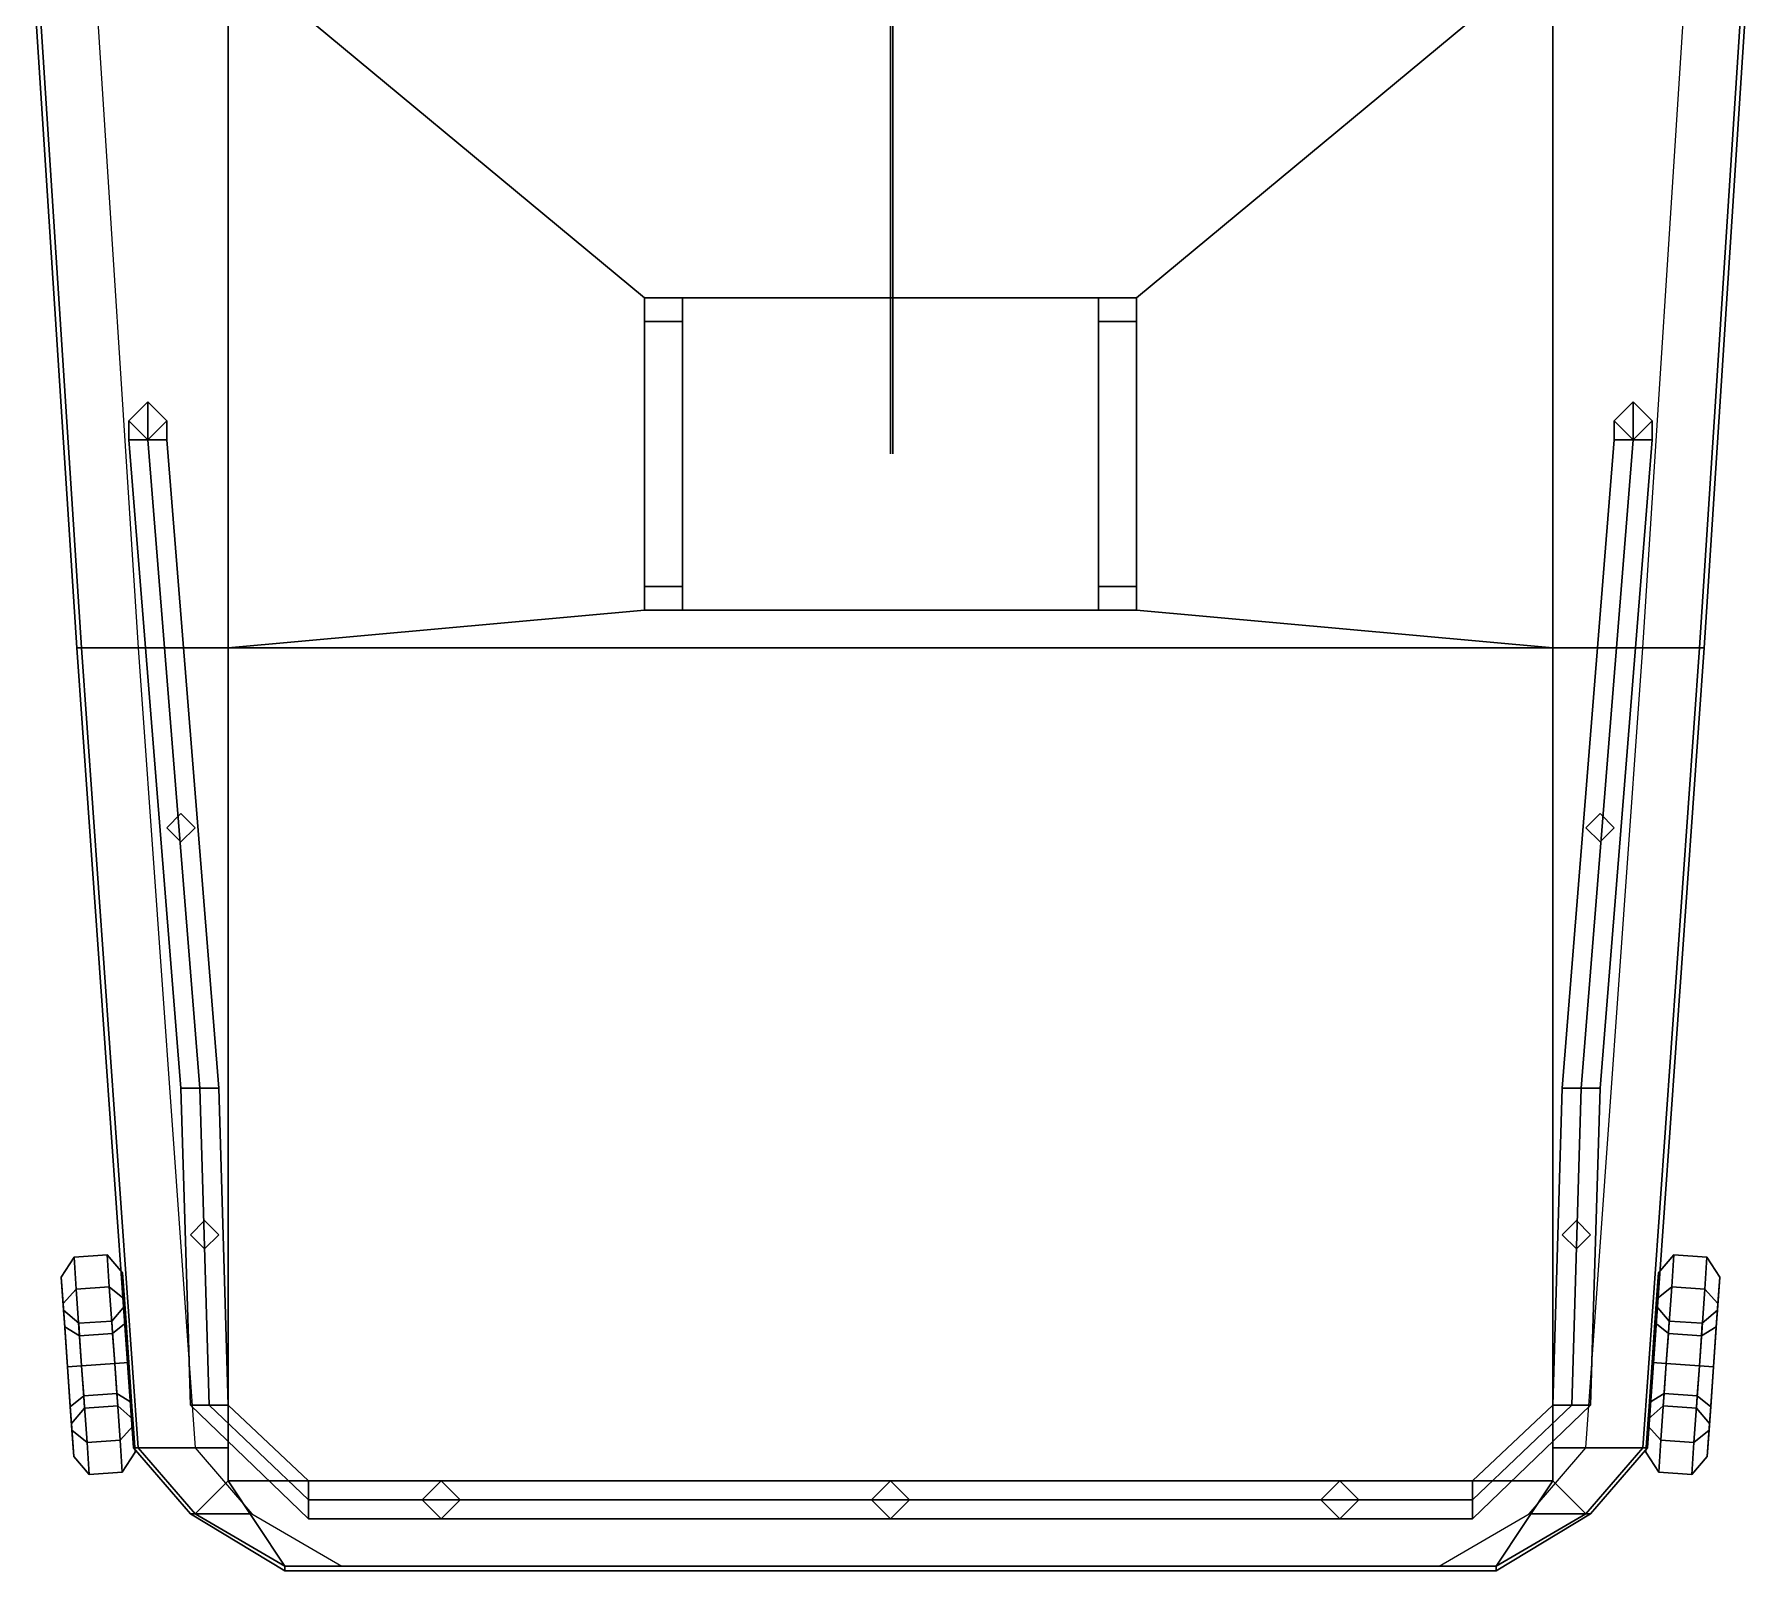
# Model space of a CAD drawing. Extents: x -1.94 to 1.94, y -4.85 to 4.88.
# Drawn here: x -1.81 to 1.81, y -4.85 to -1.603 of the extents above; entities that cross this region are included whole.
import ezdxf

# ---------------------------------------------------------------- set-up
doc = ezdxf.new("R2010")
doc.units = 0
doc.layers.get('0').update_dxf_attribs({"linetype": 'CONTINUOUS'})
for name, color, linetype in [('DECK', 3, 'CONTINUOUS'), ('FLAG', 1, 'CONTINUOUS'), ('TIRES', 2, 'CONTINUOUS')]:
    doc.layers.add(name, color=color, linetype=linetype)

msp = doc.modelspace()

# ---------------------------------------------------------------- linework, layer by layer
for points in [[(-1.68, -1.51), (-1.59, -2.9), (-1.71, -2.9, 0.71), (-1.8, -1.51, 0.74)], [(-1.71, -2.9, 0.83), (-1.8, -1.51, 0.85), (-1.8, -1.51, 0.76), (-1.71, -2.9, 0.73)], [(1.8, -1.51, 0.74), (1.71, -2.9, 0.71), (1.59, -2.9), (1.68, -1.51)], [(1.8, -1.51, 0.85), (1.71, -2.9, 0.83), (1.71, -2.9, 0.73), (1.8, -1.51, 0.76)], [(-1.57, -2.38, 0.97), (-1.61, -2.42, 0.97), (-1.61, -2.46, 1.01), (-1.57, -2.46, 1.05)], [(-1.57, -2.38, 0.83), (-1.61, -2.42, 0.83), (-1.61, -2.42, 0.97), (-1.57, -2.38, 0.97)], [(-1.53, -2.42, 0.97), (-1.57, -2.38, 0.97), (-1.57, -2.46, 1.05), (-1.53, -2.46, 1.01)], [(-1.53, -2.42, 0.83), (-1.57, -2.38, 0.83), (-1.57, -2.38, 0.97), (-1.53, -2.42, 0.97)], [(1.57, -2.38, 0.97), (1.53, -2.42, 0.97), (1.53, -2.46, 1.01), (1.57, -2.46, 1.05)], [(1.57, -2.38, 0.83), (1.53, -2.42, 0.83), (1.53, -2.42, 0.97), (1.57, -2.38, 0.97)], [(1.61, -2.42, 0.97), (1.57, -2.38, 0.97), (1.57, -2.46, 1.05), (1.61, -2.46, 1.01)], [(1.61, -2.42, 0.83), (1.57, -2.38, 0.83), (1.57, -2.38, 0.97), (1.61, -2.42, 0.97)], [(-1.61, -2.42, 0.97), (-1.57, -2.46, 0.97), (-1.57, -2.46, 0.97), (-1.61, -2.46, 1.01)], [(-1.61, -2.42, 0.83), (-1.57, -2.46, 0.83), (-1.57, -2.46, 0.97), (-1.61, -2.42, 0.97)], [(-1.57, -2.46, 0.97), (-1.53, -2.42, 0.97), (-1.53, -2.46, 1.01), (-1.57, -2.46, 0.97)], [(-1.57, -2.46, 0.83), (-1.53, -2.42, 0.83), (-1.53, -2.42, 0.97), (-1.57, -2.46, 0.97)], [(1.53, -2.42, 0.97), (1.57, -2.46, 0.97), (1.57, -2.46, 0.97), (1.53, -2.46, 1.01)], [(1.53, -2.42, 0.83), (1.57, -2.46, 0.83), (1.57, -2.46, 0.97), (1.53, -2.42, 0.97)], [(1.57, -2.46, 0.97), (1.61, -2.42, 0.97), (1.61, -2.46, 1.01), (1.57, -2.46, 0.97)], [(1.57, -2.46, 0.83), (1.61, -2.42, 0.83), (1.61, -2.42, 0.97), (1.57, -2.46, 0.97)], [(-1.5, -3.83, 1.01), (-1.46, -3.83, 1.05), (-1.57, -2.46, 1.05), (-1.61, -2.46, 1.01)], [(-1.46, -3.83, 0.97), (-1.5, -3.83, 1.01), (-1.61, -2.46, 1.01), (-1.57, -2.46, 0.97)], [(-1.46, -3.83, 1.05), (-1.42, -3.83, 1.01), (-1.53, -2.46, 1.01), (-1.57, -2.46, 1.05)], [(-1.42, -3.83, 1.01), (-1.46, -3.83, 0.97), (-1.57, -2.46, 0.97), (-1.53, -2.46, 1.01)], [(1.42, -3.83, 1.01), (1.46, -3.83, 1.05), (1.57, -2.46, 1.05), (1.53, -2.46, 1.01)], [(1.46, -3.83, 0.97), (1.42, -3.83, 1.01), (1.53, -2.46, 1.01), (1.57, -2.46, 0.97)], [(1.46, -3.83, 1.05), (1.5, -3.83, 1.01), (1.61, -2.46, 1.01), (1.57, -2.46, 1.05)], [(1.5, -3.83, 1.01), (1.46, -3.83, 0.97), (1.57, -2.46, 0.97), (1.61, -2.46, 1.01)], [(-1.59, -2.9), (-1.47, -4.59), (-1.59, -4.59, 0.7), (-1.71, -2.9, 0.71)], [(-1.59, -4.59, 0.82), (-1.71, -2.9, 0.83), (-1.71, -2.9, 0.73), (-1.59, -4.59, 0.72)], [(1.71, -2.9, 0.71), (1.59, -4.59, 0.7), (1.47, -4.59), (1.59, -2.9)], [(1.71, -2.9, 0.83), (1.59, -4.59, 0.82), (1.59, -4.59, 0.72), (1.71, -2.9, 0.73)], [(-1.5, -3.25, 0.82), (-1.53, -3.28, 0.82), (-1.53, -3.28, 1.01), (-1.5, -3.25, 0.98)], [(-1.47, -3.28, 0.82), (-1.5, -3.25, 0.82), (-1.5, -3.25, 0.98), (-1.47, -3.28, 1.01)], [(1.5, -3.25, 0.82), (1.47, -3.28, 0.82), (1.47, -3.28, 1.01), (1.5, -3.25, 0.98)], [(1.53, -3.28, 0.82), (1.5, -3.25, 0.82), (1.5, -3.25, 0.98), (1.53, -3.28, 1.01)], [(-1.53, -3.28, 0.82), (-1.5, -3.31, 0.82), (-1.5, -3.31, 0.98), (-1.53, -3.28, 1.01)], [(-1.5, -3.31, 0.82), (-1.47, -3.28, 0.82), (-1.47, -3.28, 1.01), (-1.5, -3.31, 0.98)], [(1.47, -3.28, 0.82), (1.5, -3.31, 0.82), (1.5, -3.31, 0.98), (1.47, -3.28, 1.01)], [(1.5, -3.31, 0.82), (1.53, -3.28, 0.82), (1.53, -3.28, 1.01), (1.5, -3.31, 0.98)], [(-1.46, -3.83, 1.05), (-1.5, -3.83, 1.01), (-1.48, -4.5, 1), (-1.44, -4.5, 1.04)], [(-1.5, -3.83, 1.01), (-1.46, -3.83, 0.97), (-1.44, -4.5, 0.96), (-1.48, -4.5, 1)], [(-1.42, -3.83, 1.01), (-1.46, -3.83, 1.05), (-1.44, -4.5, 1.04), (-1.4, -4.5, 1)], [(-1.46, -3.83, 0.97), (-1.42, -3.83, 1.01), (-1.4, -4.5, 1), (-1.44, -4.5, 0.96)], [(1.46, -3.83, 1.05), (1.42, -3.83, 1.01), (1.4, -4.5, 1), (1.44, -4.5, 1.04)], [(1.42, -3.83, 1.01), (1.46, -3.83, 0.97), (1.44, -4.5, 0.96), (1.4, -4.5, 1)], [(1.5, -3.83, 1.01), (1.46, -3.83, 1.05), (1.44, -4.5, 1.04), (1.48, -4.5, 1)], [(1.46, -3.83, 0.97), (1.5, -3.83, 1.01), (1.48, -4.5, 1), (1.44, -4.5, 0.96)], [(-1.45, -4.11, 0.82), (-1.48, -4.14, 0.82), (-1.48, -4.14, 1), (-1.45, -4.11, 0.97)], [(-1.42, -4.14, 0.82), (-1.45, -4.11, 0.82), (-1.45, -4.11, 0.97), (-1.42, -4.14, 1)], [(1.45, -4.11, 0.82), (1.42, -4.14, 0.82), (1.42, -4.14, 1), (1.45, -4.11, 0.97)], [(1.48, -4.14, 0.82), (1.45, -4.11, 0.82), (1.45, -4.11, 0.97), (1.48, -4.14, 1)], [(-1.48, -4.14, 0.82), (-1.45, -4.17, 0.82), (-1.45, -4.17, 0.97), (-1.48, -4.14, 1)], [(-1.45, -4.17, 0.82), (-1.42, -4.14, 0.82), (-1.42, -4.14, 1), (-1.45, -4.17, 0.97)], [(1.42, -4.14, 0.82), (1.45, -4.17, 0.82), (1.45, -4.17, 0.97), (1.42, -4.14, 1)], [(1.45, -4.17, 0.82), (1.48, -4.14, 0.82), (1.48, -4.14, 1), (1.45, -4.17, 0.97)], [(-1.23, -4.74, 0.99), (-1.23, -4.7, 1.03), (-1.44, -4.5, 1.04), (-1.48, -4.5, 1)], [(-1.23, -4.7, 0.95), (-1.23, -4.74, 0.99), (-1.48, -4.5, 1), (-1.44, -4.5, 0.96)], [(-1.23, -4.7, 1.03), (-1.23, -4.66, 0.99), (-1.4, -4.5, 1), (-1.44, -4.5, 1.04)], [(-1.23, -4.66, 0.99), (-1.23, -4.7, 0.95), (-1.44, -4.5, 0.96), (-1.4, -4.5, 1)], [(1.23, -4.66, 0.99), (1.23, -4.7, 1.03), (1.44, -4.5, 1.04), (1.4, -4.5, 1)], [(1.23, -4.7, 1.03), (1.23, -4.74, 0.99), (1.48, -4.5, 1), (1.44, -4.5, 1.04)], [(1.23, -4.74, 0.99), (1.23, -4.7, 0.95), (1.44, -4.5, 0.96), (1.48, -4.5, 1)], [(1.23, -4.7, 0.95), (1.23, -4.66, 0.99), (1.4, -4.5, 1), (1.44, -4.5, 0.96)], [(-1.47, -4.59), (-1.35, -4.73), (-1.47, -4.73, 0.7), (-1.59, -4.59, 0.7)], [(-1.47, -4.73, 0.82), (-1.59, -4.59, 0.82), (-1.59, -4.59, 0.72), (-1.47, -4.73, 0.72)], [(1.59, -4.59, 0.7), (1.47, -4.73, 0.7), (1.35, -4.73), (1.47, -4.59)], [(1.59, -4.59, 0.82), (1.47, -4.73, 0.82), (1.47, -4.73, 0.72), (1.59, -4.59, 0.72)], [(1.23, -4.7, 1.03), (1.23, -4.66, 0.99), (-1.23, -4.66, 0.99), (-1.23, -4.7, 1.03)], [(1.23, -4.66, 0.99), (1.23, -4.7, 0.95), (-1.23, -4.7, 0.95), (-1.23, -4.66, 0.99)], [(-0.95, -4.66, 0.82), (-0.99, -4.7, 0.82), (-0.99, -4.7, 0.95), (-0.95, -4.66, 0.99)], [(-0.91, -4.7, 0.82), (-0.95, -4.66, 0.82), (-0.95, -4.66, 0.99), (-0.91, -4.7, 0.95)], [(0, -4.66, 0.82), (-0.04, -4.7, 0.82), (-0.04, -4.7, 0.95), (0, -4.66, 0.99)], [(0.04, -4.7, 0.82), (0, -4.66, 0.82), (0, -4.66, 0.99), (0.04, -4.7, 0.95)], [(0.95, -4.66, 0.82), (0.91, -4.7, 0.82), (0.91, -4.7, 0.95), (0.95, -4.66, 0.99)], [(0.99, -4.7, 0.82), (0.95, -4.66, 0.82), (0.95, -4.66, 0.99), (0.99, -4.7, 0.95)], [(1.23, -4.74, 0.99), (1.23, -4.7, 1.03), (-1.23, -4.7, 1.03), (-1.23, -4.74, 0.99)], [(1.23, -4.7, 0.95), (1.23, -4.74, 0.99), (-1.23, -4.74, 0.99), (-1.23, -4.7, 0.95)], [(-0.99, -4.7, 0.82), (-0.95, -4.74, 0.82), (-0.95, -4.74, 0.99), (-0.99, -4.7, 0.95)], [(-0.95, -4.74, 0.82), (-0.91, -4.7, 0.82), (-0.91, -4.7, 0.95), (-0.95, -4.74, 0.99)], [(-0.04, -4.7, 0.82), (0, -4.74, 0.82), (0, -4.74, 0.99), (-0.04, -4.7, 0.95)], [(0, -4.74, 0.82), (0.04, -4.7, 0.82), (0.04, -4.7, 0.95), (0, -4.74, 0.99)], [(0.91, -4.7, 0.82), (0.95, -4.74, 0.82), (0.95, -4.74, 0.99), (0.91, -4.7, 0.95)], [(0.95, -4.74, 0.82), (0.99, -4.7, 0.82), (0.99, -4.7, 0.95), (0.95, -4.74, 0.99)], [(-1.35, -4.73), (-1.16, -4.84), (-1.28, -4.84, 0.7), (-1.47, -4.73, 0.7)], [(-1.28, -4.84, 0.82), (-1.47, -4.73, 0.82), (-1.47, -4.73, 0.72), (-1.28, -4.84, 0.72)], [(1.47, -4.73, 0.7), (1.28, -4.84, 0.7), (1.16, -4.84), (1.35, -4.73)], [(1.47, -4.73, 0.82), (1.28, -4.84, 0.82), (1.28, -4.84, 0.72), (1.47, -4.73, 0.72)], [(1.28, -4.84, 0.7), (-1.28, -4.84, 0.7), (-1.16, -4.84), (1.16, -4.84)], [(1.28, -4.84, 0.82), (-1.28, -4.84, 0.82), (-1.28, -4.84, 0.72), (1.28, -4.84, 0.72)]]:
    msp.add_3dface(points)
at = {"layer": 'DECK'}
for points in [[(-1.8, -1.51, 0.85), (-1.71, -2.9, 0.83), (-1.4, -2.9, 0.83), (-1.4, -1.43, 0.8516)], [(-1.4, -1.43, 0.8516), (-1.4, -2.9, 0.83), (-0.52, -2.82, 0.8312), (-0.52, -2.16, 0.8406)], [(-1.4, -1.43, 0.8516), (-0.52, -2.16, 0.8406), (0.52, -2.16, 0.8406), (1.4, -1.43, 0.8516)], [(0.52, -2.16, 0.8406), (0.52, -2.82, 0.8312), (1.4, -2.9, 0.83), (1.4, -1.43, 0.8516)], [(1.4, -1.43, 0.8516), (1.4, -2.9, 0.83), (1.71, -2.9, 0.83), (1.8, -1.51, 0.85)], [(-1.8, -1.51, 0.76), (-1.81, -1.51, 0.75), (-1.72, -2.9, 0.72), (-1.71, -2.9, 0.73)], [(-1.81, -1.51, 0.75), (-1.8, -1.51, 0.74), (-1.71, -2.9, 0.71), (-1.72, -2.9, 0.72)], [(1.81, -1.51, 0.75), (1.8, -1.51, 0.76), (1.71, -2.9, 0.73), (1.72, -2.9, 0.72)], [(1.8, -1.51, 0.74), (1.81, -1.51, 0.75), (1.72, -2.9, 0.72), (1.71, -2.9, 0.71)], [(-0.52, -2.16, 0.8406), (-0.52, -2.82, 0.8312), (-0.52, -2.82, 1.55), (-0.52, -2.16, 1.55)], [(-0.44, -2.16, 1.55), (-0.44, -2.16, 0.8406), (-0.52, -2.16, 0.8406), (-0.52, -2.16, 1.55)], [(-0.52, -2.16, 1.55), (-0.52, -2.82, 1.55), (-0.52, -2.77, 1.69), (-0.52, -2.21, 1.69)], [(-0.44, -2.21, 1.69), (-0.44, -2.16, 1.55), (-0.52, -2.16, 1.55), (-0.52, -2.21, 1.69)], [(-0.44, -2.82, 1.55), (-0.44, -2.82, 0.8312), (-0.44, -2.16, 0.8406), (-0.44, -2.16, 1.55)], [(-0.44, -2.77, 1.69), (-0.44, -2.82, 1.55), (-0.44, -2.16, 1.55), (-0.44, -2.21, 1.69)], [(-0.44, -2.16, 0.8406), (-0.44, -2.82, 0.8312), (0.44, -2.82, 0.8312), (0.44, -2.16, 0.8406)], [(0.44, -2.16, 0.8406), (0.44, -2.82, 0.8312), (0.44, -2.82, 1.55), (0.44, -2.16, 1.55)], [(0.52, -2.16, 1.55), (0.52, -2.16, 0.8406), (0.44, -2.16, 0.8406), (0.44, -2.16, 1.55)], [(0.44, -2.16, 1.55), (0.44, -2.82, 1.55), (0.44, -2.77, 1.69), (0.44, -2.21, 1.69)], [(0.52, -2.21, 1.69), (0.52, -2.16, 1.55), (0.44, -2.16, 1.55), (0.44, -2.21, 1.69)], [(0.52, -2.82, 1.55), (0.52, -2.82, 0.8312), (0.52, -2.16, 0.8406), (0.52, -2.16, 1.55)], [(0.52, -2.77, 1.69), (0.52, -2.82, 1.55), (0.52, -2.16, 1.55), (0.52, -2.21, 1.69)], [(-0.52, -2.21, 1.69), (-0.52, -2.77, 1.69), (-0.44, -2.77, 1.69), (-0.44, -2.21, 1.69)], [(0.44, -2.21, 1.69), (0.44, -2.77, 1.69), (0.52, -2.77, 1.69), (0.52, -2.21, 1.69)], [(-0.52, -2.77, 1.69), (-0.52, -2.82, 1.55), (-0.44, -2.82, 1.55), (-0.44, -2.77, 1.69)], [(0.44, -2.77, 1.69), (0.44, -2.82, 1.55), (0.52, -2.82, 1.55), (0.52, -2.77, 1.69)], [(-0.52, -2.82, 0.8312), (-1.4, -2.9, 0.83), (1.4, -2.9, 0.83), (0.52, -2.82, 0.8312)], [(-0.52, -2.82, 1.55), (-0.52, -2.82, 0.8312), (-0.44, -2.82, 0.8312), (-0.44, -2.82, 1.55)], [(0.44, -2.82, 1.55), (0.44, -2.82, 0.8312), (0.52, -2.82, 0.8312), (0.52, -2.82, 1.55)], [(-1.71, -2.9, 0.73), (-1.72, -2.9, 0.72), (-1.6, -4.59, 0.71), (-1.59, -4.59, 0.72)], [(-1.72, -2.9, 0.72), (-1.71, -2.9, 0.71), (-1.59, -4.59, 0.7), (-1.6, -4.59, 0.71)], [(-1.71, -2.9, 0.83), (-1.59, -4.59, 0.82), (-1.4, -4.59, 0.82), (-1.4, -2.9, 0.83)], [(-1.4, -2.9, 0.46), (-1.4, -4.66, 0.46), (1.4, -4.66, 0.46), (1.4, -2.9, 0.46)], [(-1.4, -2.9, 0.83), (-1.4, -2.9, 0.46), (1.4, -2.9, 0.46), (1.4, -2.9, 0.83)], [(-1.4, -4.59, 0.82), (-1.4, -4.66, 0.46), (-1.4, -2.9, 0.46), (-1.4, -2.9, 0.83)], [(1.4, -2.9, 0.83), (1.4, -2.9, 0.46), (1.4, -4.66, 0.46), (1.4, -4.59, 0.82)], [(1.71, -2.9, 0.83), (1.4, -2.9, 0.83), (1.4, -4.59, 0.82), (1.59, -4.59, 0.82)], [(1.72, -2.9, 0.72), (1.71, -2.9, 0.73), (1.59, -4.59, 0.72), (1.6, -4.59, 0.71)], [(1.71, -2.9, 0.71), (1.72, -2.9, 0.72), (1.6, -4.59, 0.71), (1.59, -4.59, 0.7)], [(-1.59, -4.59, 0.72), (-1.6, -4.59, 0.71), (-1.48, -4.73, 0.71), (-1.47, -4.73, 0.72)], [(-1.6, -4.59, 0.71), (-1.59, -4.59, 0.7), (-1.47, -4.73, 0.7), (-1.48, -4.73, 0.71)], [(-1.59, -4.59, 0.82), (-1.47, -4.73, 0.82), (-1.4, -4.66, 0.82), (-1.4, -4.59, 0.82)], [(-1.4, -4.66, 0.82), (-1.4, -4.66, 0.46), (-1.4, -4.66, 0.46), (-1.4, -4.59, 0.82)], [(1.4, -4.59, 0.82), (1.4, -4.66, 0.46), (1.4, -4.66, 0.46), (1.4, -4.66, 0.82)], [(1.59, -4.59, 0.82), (1.4, -4.59, 0.82), (1.4, -4.66, 0.82), (1.47, -4.73, 0.82)], [(1.6, -4.59, 0.71), (1.59, -4.59, 0.72), (1.47, -4.73, 0.72), (1.48, -4.73, 0.71)], [(1.59, -4.59, 0.7), (1.6, -4.59, 0.71), (1.48, -4.73, 0.71), (1.47, -4.73, 0.7)], [(-1.47, -4.73, 0.82), (-1.28, -4.84, 0.82), (-1.28, -4.84, 0.82), (-1.4, -4.66, 0.82)], [(-1.4, -4.66, 0.46), (-1.4, -4.66, 0.82), (1.4, -4.66, 0.82), (1.4, -4.66, 0.46)], [(-1.4, -4.66, 0.82), (-1.28, -4.84, 0.82), (1.28, -4.84, 0.82), (1.4, -4.66, 0.82)], [(1.47, -4.73, 0.82), (1.4, -4.66, 0.82), (1.28, -4.84, 0.82), (1.47, -4.73, 0.82)], [(-1.47, -4.73, 0.72), (-1.48, -4.73, 0.71), (-1.28, -4.85, 0.71), (-1.28, -4.84, 0.72)], [(-1.48, -4.73, 0.71), (-1.47, -4.73, 0.7), (-1.28, -4.84, 0.7), (-1.28, -4.85, 0.71)], [(1.48, -4.73, 0.71), (1.47, -4.73, 0.72), (1.28, -4.84, 0.72), (1.28, -4.85, 0.71)], [(1.47, -4.73, 0.7), (1.48, -4.73, 0.71), (1.28, -4.85, 0.71), (1.28, -4.84, 0.7)], [(-1.28, -4.84, 0.72), (-1.28, -4.85, 0.71), (1.28, -4.85, 0.71), (1.28, -4.84, 0.72)], [(-1.28, -4.85, 0.71), (-1.28, -4.84, 0.7), (1.28, -4.84, 0.7), (1.28, -4.85, 0.71)]]:
    msp.add_3dface(points, dxfattribs=at)
at = {"layer": 'FLAG'}
for points in [[(0, -1.73, 3.28), (0, -1.96, 3.25), (0, -1.72, 2.72), (0, -1.39, 2.72)], [(0, -1.57, 3.28), (0, -1.73, 3.28), (0, -1.39, 2.72)], [(0.005, -1.73, 3.28), (0.005, -1.96, 3.25), (0.005, -1.72, 2.72), (0.005, -1.39, 2.72)], [(0.005, -1.57, 3.28), (0.005, -1.73, 3.28), (0.005, -1.39, 2.72)], [(0, -1.96, 3.25), (0, -2.25, 3.16), (0, -2.1, 2.58), (0, -1.72, 2.72)], [(0.005, -1.96, 3.25), (0.005, -2.25, 3.16), (0.005, -2.1, 2.58), (0.005, -1.72, 2.72)], [(0, -2.25, 3.16), (0, -2.49, 3.18), (0, -2.32, 2.58), (0, -2.1, 2.58)], [(0.005, -2.25, 3.16), (0.005, -2.49, 3.18), (0.005, -2.32, 2.58), (0.005, -2.1, 2.58)]]:
    msp.add_3dface(points, dxfattribs=at)
at = {"layer": 'TIRES'}
for points in [[(-1.7211, -4.2547, 0.8426), (-1.7258, -4.1875, 0.68), (-1.7529, -4.2295, 0.68), (-1.7491, -4.285, 0.8144)], [(-1.7258, -4.1875, 0.68), (-1.7211, -4.2547, 0.5174), (-1.7491, -4.285, 0.5456), (-1.7529, -4.2295, 0.68)], [(-1.6513, -4.2499, 0.8426), (-1.656, -4.1827, 0.68), (-1.7258, -4.1875, 0.68), (-1.7211, -4.2547, 0.8426)], [(-1.656, -4.1827, 0.68), (-1.6513, -4.2499, 0.5174), (-1.7211, -4.2547, 0.5174), (-1.7258, -4.1875, 0.68)], [(-1.656, -4.1827, 0.68), (-1.6513, -4.2499, 0.8426), (-1.6194, -4.276, 0.8144), (-1.6233, -4.2205, 0.68)], [(-1.6513, -4.2499, 0.5174), (-1.656, -4.1827, 0.68), (-1.6233, -4.2205, 0.68), (-1.6194, -4.276, 0.5456)], [(1.656, -4.1827, 0.68), (1.6513, -4.2499, 0.5174), (1.6194, -4.276, 0.5456), (1.6233, -4.2205, 0.68)], [(1.6513, -4.2499, 0.8426), (1.656, -4.1827, 0.68), (1.6233, -4.2205, 0.68), (1.6194, -4.276, 0.8144)], [(1.6513, -4.2499, 0.5174), (1.656, -4.1827, 0.68), (1.7258, -4.1875, 0.68), (1.7211, -4.2547, 0.5174)], [(1.656, -4.1827, 0.68), (1.6513, -4.2499, 0.8426), (1.7211, -4.2547, 0.8426), (1.7258, -4.1875, 0.68)], [(1.7211, -4.2547, 0.5174), (1.7258, -4.1875, 0.68), (1.7529, -4.2295, 0.68), (1.7491, -4.285, 0.5456)], [(1.7258, -4.1875, 0.68), (1.7211, -4.2547, 0.8426), (1.7491, -4.285, 0.8144), (1.7529, -4.2295, 0.68)], [(-1.7491, -4.285, 0.8144), (-1.7529, -4.2295, 0.68), (-1.7481, -4.2994, 0.68), (-1.7456, -4.3344, 0.7649)], [(-1.7529, -4.2295, 0.68), (-1.7491, -4.285, 0.5456), (-1.7456, -4.3344, 0.5951), (-1.7481, -4.2994, 0.68)], [(-1.6233, -4.2205, 0.68), (-1.6194, -4.276, 0.8144), (-1.6159, -4.3254, 0.7649), (-1.6184, -4.2903, 0.68)], [(-1.6194, -4.276, 0.5456), (-1.6233, -4.2205, 0.68), (-1.6184, -4.2903, 0.68), (-1.6159, -4.3254, 0.5951)], [(1.6233, -4.2205, 0.68), (1.6194, -4.276, 0.5456), (1.6159, -4.3254, 0.5951), (1.6184, -4.2903, 0.68)], [(1.6194, -4.276, 0.8144), (1.6233, -4.2205, 0.68), (1.6184, -4.2903, 0.68), (1.6159, -4.3254, 0.7649)], [(1.7491, -4.285, 0.5456), (1.7529, -4.2295, 0.68), (1.7481, -4.2994, 0.68), (1.7456, -4.3344, 0.5951)], [(1.7529, -4.2295, 0.68), (1.7491, -4.285, 0.8144), (1.7456, -4.3344, 0.7649), (1.7481, -4.2994, 0.68)], [(-1.7211, -4.2547, 0.5174), (-1.7098, -4.417, 0.45), (-1.7397, -4.4191, 0.49), (-1.7491, -4.285, 0.5456)], [(-1.7098, -4.417, 0.91), (-1.7211, -4.2547, 0.8426), (-1.7491, -4.285, 0.8144), (-1.7397, -4.4191, 0.87)], [(-1.6513, -4.2499, 0.5174), (-1.6399, -4.4121, 0.45), (-1.7098, -4.417, 0.45), (-1.7211, -4.2547, 0.5174)], [(-1.6399, -4.4121, 0.91), (-1.6513, -4.2499, 0.8426), (-1.7211, -4.2547, 0.8426), (-1.7098, -4.417, 0.91)], [(-1.6399, -4.4121, 0.45), (-1.6513, -4.2499, 0.5174), (-1.6194, -4.276, 0.5456), (-1.61, -4.41, 0.49)], [(-1.6513, -4.2499, 0.8426), (-1.6399, -4.4121, 0.91), (-1.61, -4.41, 0.87), (-1.6194, -4.276, 0.8144)], [(1.6399, -4.4121, 0.91), (1.6513, -4.2499, 0.8426), (1.6194, -4.276, 0.8144), (1.61, -4.41, 0.87)], [(1.6513, -4.2499, 0.5174), (1.6399, -4.4121, 0.45), (1.61, -4.41, 0.49), (1.6194, -4.276, 0.5456)], [(1.6513, -4.2499, 0.8426), (1.6399, -4.4121, 0.91), (1.7098, -4.417, 0.91), (1.7211, -4.2547, 0.8426)], [(1.6399, -4.4121, 0.45), (1.6513, -4.2499, 0.5174), (1.7211, -4.2547, 0.5174), (1.7098, -4.417, 0.45)], [(1.7211, -4.2547, 0.8426), (1.7098, -4.417, 0.91), (1.7397, -4.4191, 0.87), (1.7491, -4.285, 0.8144)], [(1.7098, -4.417, 0.45), (1.7211, -4.2547, 0.5174), (1.7491, -4.285, 0.5456), (1.7397, -4.4191, 0.49)], [(-1.7491, -4.285, 0.5456), (-1.7397, -4.4191, 0.49), (-1.7397, -4.4191, 0.56), (-1.7456, -4.3344, 0.5951)], [(-1.7397, -4.4191, 0.87), (-1.7491, -4.285, 0.8144), (-1.7456, -4.3344, 0.7649), (-1.7397, -4.4191, 0.8)], [(-1.716, -4.3272, 0.68), (-1.7142, -4.3535, 0.7436), (-1.7456, -4.3344, 0.7649), (-1.7481, -4.2994, 0.68)], [(-1.7142, -4.3535, 0.6164), (-1.716, -4.3272, 0.68), (-1.7481, -4.2994, 0.68), (-1.7456, -4.3344, 0.5951)], [(-1.6444, -4.3486, 0.7436), (-1.6462, -4.3223, 0.68), (-1.6184, -4.2903, 0.68), (-1.6159, -4.3254, 0.7649)], [(-1.6462, -4.3223, 0.68), (-1.6444, -4.3486, 0.6164), (-1.6159, -4.3254, 0.5951), (-1.6184, -4.2903, 0.68)], [(-1.61, -4.41, 0.49), (-1.6194, -4.276, 0.5456), (-1.6159, -4.3254, 0.5951), (-1.61, -4.41, 0.56)], [(-1.6194, -4.276, 0.8144), (-1.61, -4.41, 0.87), (-1.61, -4.41, 0.8), (-1.6159, -4.3254, 0.7649)], [(1.61, -4.41, 0.87), (1.6194, -4.276, 0.8144), (1.6159, -4.3254, 0.7649), (1.61, -4.41, 0.8)], [(1.6194, -4.276, 0.5456), (1.61, -4.41, 0.49), (1.61, -4.41, 0.56), (1.6159, -4.3254, 0.5951)], [(1.6444, -4.3486, 0.6164), (1.6462, -4.3223, 0.68), (1.6184, -4.2903, 0.68), (1.6159, -4.3254, 0.5951)], [(1.6462, -4.3223, 0.68), (1.6444, -4.3486, 0.7436), (1.6159, -4.3254, 0.7649), (1.6184, -4.2903, 0.68)], [(1.716, -4.3272, 0.68), (1.7142, -4.3535, 0.6164), (1.7456, -4.3344, 0.5951), (1.7481, -4.2994, 0.68)], [(1.7142, -4.3535, 0.7436), (1.716, -4.3272, 0.68), (1.7481, -4.2994, 0.68), (1.7456, -4.3344, 0.7649)], [(1.7491, -4.285, 0.8144), (1.7397, -4.4191, 0.87), (1.7397, -4.4191, 0.8), (1.7456, -4.3344, 0.7649)], [(1.7397, -4.4191, 0.49), (1.7491, -4.285, 0.5456), (1.7456, -4.3344, 0.5951), (1.7397, -4.4191, 0.56)], [(-1.7098, -4.417, 0.59), (-1.7142, -4.3535, 0.6164), (-1.7456, -4.3344, 0.5951), (-1.7397, -4.4191, 0.56)], [(-1.7142, -4.3535, 0.7436), (-1.7098, -4.417, 0.77), (-1.7397, -4.4191, 0.8), (-1.7456, -4.3344, 0.7649)], [(-1.6462, -4.3223, 0.68), (-1.6444, -4.3486, 0.7436), (-1.7142, -4.3535, 0.7436), (-1.716, -4.3272, 0.68)], [(-1.6444, -4.3486, 0.6164), (-1.6462, -4.3223, 0.68), (-1.716, -4.3272, 0.68), (-1.7142, -4.3535, 0.6164)], [(-1.6444, -4.3486, 0.6164), (-1.6399, -4.4121, 0.59), (-1.61, -4.41, 0.56), (-1.6159, -4.3254, 0.5951)], [(-1.6399, -4.4121, 0.77), (-1.6444, -4.3486, 0.7436), (-1.6159, -4.3254, 0.7649), (-1.61, -4.41, 0.8)], [(1.6399, -4.4121, 0.59), (1.6444, -4.3486, 0.6164), (1.6159, -4.3254, 0.5951), (1.61, -4.41, 0.56)], [(1.6444, -4.3486, 0.7436), (1.6399, -4.4121, 0.77), (1.61, -4.41, 0.8), (1.6159, -4.3254, 0.7649)], [(1.6444, -4.3486, 0.7436), (1.6462, -4.3223, 0.68), (1.716, -4.3272, 0.68), (1.7142, -4.3535, 0.7436)], [(1.6462, -4.3223, 0.68), (1.6444, -4.3486, 0.6164), (1.7142, -4.3535, 0.6164), (1.716, -4.3272, 0.68)], [(1.7142, -4.3535, 0.6164), (1.7098, -4.417, 0.59), (1.7397, -4.4191, 0.56), (1.7456, -4.3344, 0.5951)], [(1.7098, -4.417, 0.77), (1.7142, -4.3535, 0.7436), (1.7456, -4.3344, 0.7649), (1.7397, -4.4191, 0.8)], [(-1.6399, -4.4121, 0.59), (-1.6444, -4.3486, 0.6164), (-1.7142, -4.3535, 0.6164), (-1.7098, -4.417, 0.59)], [(-1.6444, -4.3486, 0.7436), (-1.6399, -4.4121, 0.77), (-1.7098, -4.417, 0.77), (-1.7142, -4.3535, 0.7436)], [(1.6444, -4.3486, 0.6164), (1.6399, -4.4121, 0.59), (1.7098, -4.417, 0.59), (1.7142, -4.3535, 0.6164)], [(1.6399, -4.4121, 0.77), (1.6444, -4.3486, 0.7436), (1.7142, -4.3535, 0.7436), (1.7098, -4.417, 0.77)], [(-1.6399, -4.4121, 0.45), (-1.6286, -4.5743, 0.5174), (-1.6984, -4.5792, 0.5174), (-1.7098, -4.417, 0.45)], [(-1.6355, -4.4756, 0.6164), (-1.6399, -4.4121, 0.59), (-1.7098, -4.417, 0.59), (-1.7053, -4.4805, 0.6164)], [(-1.6286, -4.5743, 0.8426), (-1.6399, -4.4121, 0.91), (-1.7098, -4.417, 0.91), (-1.6984, -4.5792, 0.8426)], [(-1.6399, -4.4121, 0.77), (-1.6355, -4.4756, 0.7436), (-1.7053, -4.4805, 0.7436), (-1.7098, -4.417, 0.77)], [(-1.6286, -4.5743, 0.5174), (-1.6399, -4.4121, 0.45), (-1.61, -4.41, 0.49), (-1.6006, -4.544, 0.5456)], [(-1.6399, -4.4121, 0.59), (-1.6355, -4.4756, 0.6164), (-1.6041, -4.4946, 0.5951), (-1.61, -4.41, 0.56)], [(-1.6399, -4.4121, 0.91), (-1.6286, -4.5743, 0.8426), (-1.6006, -4.544, 0.8144), (-1.61, -4.41, 0.87)], [(-1.6355, -4.4756, 0.7436), (-1.6399, -4.4121, 0.77), (-1.61, -4.41, 0.8), (-1.6041, -4.4946, 0.7649)], [(-1.6006, -4.544, 0.5456), (-1.61, -4.41, 0.49), (-1.61, -4.41, 0.56), (-1.6041, -4.4946, 0.5951)], [(-1.61, -4.41, 0.87), (-1.6006, -4.544, 0.8144), (-1.6041, -4.4946, 0.7649), (-1.61, -4.41, 0.8)], [(1.6286, -4.5743, 0.8426), (1.6399, -4.4121, 0.91), (1.61, -4.41, 0.87), (1.6006, -4.544, 0.8144)], [(1.6006, -4.544, 0.8144), (1.61, -4.41, 0.87), (1.61, -4.41, 0.8), (1.6041, -4.4946, 0.7649)], [(1.61, -4.41, 0.49), (1.6006, -4.544, 0.5456), (1.6041, -4.4946, 0.5951), (1.61, -4.41, 0.56)], [(1.6399, -4.4121, 0.45), (1.6286, -4.5743, 0.5174), (1.6006, -4.544, 0.5456), (1.61, -4.41, 0.49)], [(1.6355, -4.4756, 0.6164), (1.6399, -4.4121, 0.59), (1.61, -4.41, 0.56), (1.6041, -4.4946, 0.5951)], [(1.6399, -4.4121, 0.77), (1.6355, -4.4756, 0.7436), (1.6041, -4.4946, 0.7649), (1.61, -4.41, 0.8)], [(1.6399, -4.4121, 0.91), (1.6286, -4.5743, 0.8426), (1.6984, -4.5792, 0.8426), (1.7098, -4.417, 0.91)], [(1.6286, -4.5743, 0.5174), (1.6399, -4.4121, 0.45), (1.7098, -4.417, 0.45), (1.6984, -4.5792, 0.5174)], [(1.6399, -4.4121, 0.59), (1.6355, -4.4756, 0.6164), (1.7053, -4.4805, 0.6164), (1.7098, -4.417, 0.59)], [(1.6355, -4.4756, 0.7436), (1.6399, -4.4121, 0.77), (1.7098, -4.417, 0.77), (1.7053, -4.4805, 0.7436)], [(-1.7098, -4.417, 0.45), (-1.6984, -4.5792, 0.5174), (-1.7303, -4.5531, 0.5456), (-1.7397, -4.4191, 0.49)], [(-1.7053, -4.4805, 0.6164), (-1.7098, -4.417, 0.59), (-1.7397, -4.4191, 0.56), (-1.7338, -4.5037, 0.5951)], [(-1.6984, -4.5792, 0.8426), (-1.7098, -4.417, 0.91), (-1.7397, -4.4191, 0.87), (-1.7303, -4.5531, 0.8144)], [(-1.7098, -4.417, 0.77), (-1.7053, -4.4805, 0.7436), (-1.7338, -4.5037, 0.7649), (-1.7397, -4.4191, 0.8)], [(-1.7397, -4.4191, 0.49), (-1.7303, -4.5531, 0.5456), (-1.7338, -4.5037, 0.5951), (-1.7397, -4.4191, 0.56)], [(-1.7303, -4.5531, 0.8144), (-1.7397, -4.4191, 0.87), (-1.7397, -4.4191, 0.8), (-1.7338, -4.5037, 0.7649)], [(1.7098, -4.417, 0.91), (1.6984, -4.5792, 0.8426), (1.7303, -4.5531, 0.8144), (1.7397, -4.4191, 0.87)], [(1.6984, -4.5792, 0.5174), (1.7098, -4.417, 0.45), (1.7397, -4.4191, 0.49), (1.7303, -4.5531, 0.5456)], [(1.7098, -4.417, 0.59), (1.7053, -4.4805, 0.6164), (1.7338, -4.5037, 0.5951), (1.7397, -4.4191, 0.56)], [(1.7053, -4.4805, 0.7436), (1.7098, -4.417, 0.77), (1.7397, -4.4191, 0.8), (1.7338, -4.5037, 0.7649)], [(1.7397, -4.4191, 0.87), (1.7303, -4.5531, 0.8144), (1.7338, -4.5037, 0.7649), (1.7397, -4.4191, 0.8)], [(1.7303, -4.5531, 0.5456), (1.7397, -4.4191, 0.49), (1.7397, -4.4191, 0.56), (1.7338, -4.5037, 0.5951)], [(-1.7053, -4.4805, 0.7436), (-1.7035, -4.5068, 0.68), (-1.7313, -4.5388, 0.68), (-1.7338, -4.5037, 0.7649)], [(-1.7035, -4.5068, 0.68), (-1.7053, -4.4805, 0.6164), (-1.7338, -4.5037, 0.5951), (-1.7313, -4.5388, 0.68)], [(-1.6355, -4.4756, 0.7436), (-1.6336, -4.5019, 0.68), (-1.7035, -4.5068, 0.68), (-1.7053, -4.4805, 0.7436)], [(-1.6336, -4.5019, 0.68), (-1.6355, -4.4756, 0.6164), (-1.7053, -4.4805, 0.6164), (-1.7035, -4.5068, 0.68)], [(-1.6336, -4.5019, 0.68), (-1.6355, -4.4756, 0.7436), (-1.6041, -4.4946, 0.7649), (-1.6016, -4.5297, 0.68)], [(-1.6355, -4.4756, 0.6164), (-1.6336, -4.5019, 0.68), (-1.6016, -4.5297, 0.68), (-1.6041, -4.4946, 0.5951)], [(1.6336, -4.5019, 0.68), (1.6355, -4.4756, 0.6164), (1.6041, -4.4946, 0.5951), (1.6016, -4.5297, 0.68)], [(1.6355, -4.4756, 0.7436), (1.6336, -4.5019, 0.68), (1.6016, -4.5297, 0.68), (1.6041, -4.4946, 0.7649)], [(1.6336, -4.5019, 0.68), (1.6355, -4.4756, 0.7436), (1.7053, -4.4805, 0.7436), (1.7035, -4.5068, 0.68)], [(1.6355, -4.4756, 0.6164), (1.6336, -4.5019, 0.68), (1.7035, -4.5068, 0.68), (1.7053, -4.4805, 0.6164)], [(1.7053, -4.4805, 0.6164), (1.7035, -4.5068, 0.68), (1.7313, -4.5388, 0.68), (1.7338, -4.5037, 0.5951)], [(1.7035, -4.5068, 0.68), (1.7053, -4.4805, 0.7436), (1.7338, -4.5037, 0.7649), (1.7313, -4.5388, 0.68)], [(-1.7264, -4.6086, 0.68), (-1.7303, -4.5531, 0.8144), (-1.7338, -4.5037, 0.7649), (-1.7313, -4.5388, 0.68)], [(-1.7303, -4.5531, 0.5456), (-1.7264, -4.6086, 0.68), (-1.7313, -4.5388, 0.68), (-1.7338, -4.5037, 0.5951)], [(-1.6006, -4.544, 0.8144), (-1.5967, -4.5995, 0.68), (-1.6016, -4.5297, 0.68), (-1.6041, -4.4946, 0.7649)], [(-1.5967, -4.5995, 0.68), (-1.6006, -4.544, 0.5456), (-1.6041, -4.4946, 0.5951), (-1.6016, -4.5297, 0.68)], [(1.6006, -4.544, 0.5456), (1.5967, -4.5995, 0.68), (1.6016, -4.5297, 0.68), (1.6041, -4.4946, 0.5951)], [(1.5967, -4.5995, 0.68), (1.6006, -4.544, 0.8144), (1.6041, -4.4946, 0.7649), (1.6016, -4.5297, 0.68)], [(1.7264, -4.6086, 0.68), (1.7303, -4.5531, 0.5456), (1.7338, -4.5037, 0.5951), (1.7313, -4.5388, 0.68)], [(1.7303, -4.5531, 0.8144), (1.7264, -4.6086, 0.68), (1.7313, -4.5388, 0.68), (1.7338, -4.5037, 0.7649)], [(-1.6937, -4.6464, 0.68), (-1.6984, -4.5792, 0.8426), (-1.7303, -4.5531, 0.8144), (-1.7264, -4.6086, 0.68)], [(-1.6984, -4.5792, 0.5174), (-1.6937, -4.6464, 0.68), (-1.7264, -4.6086, 0.68), (-1.7303, -4.5531, 0.5456)], [(-1.6286, -4.5743, 0.8426), (-1.6239, -4.6415, 0.68), (-1.5967, -4.5995, 0.68), (-1.6006, -4.544, 0.8144)], [(-1.6239, -4.6415, 0.68), (-1.6286, -4.5743, 0.5174), (-1.6006, -4.544, 0.5456), (-1.5967, -4.5995, 0.68)], [(1.6286, -4.5743, 0.5174), (1.6239, -4.6415, 0.68), (1.5967, -4.5995, 0.68), (1.6006, -4.544, 0.5456)], [(1.6239, -4.6415, 0.68), (1.6286, -4.5743, 0.8426), (1.6006, -4.544, 0.8144), (1.5967, -4.5995, 0.68)], [(1.6937, -4.6464, 0.68), (1.6984, -4.5792, 0.5174), (1.7303, -4.5531, 0.5456), (1.7264, -4.6086, 0.68)], [(1.6984, -4.5792, 0.8426), (1.6937, -4.6464, 0.68), (1.7264, -4.6086, 0.68), (1.7303, -4.5531, 0.8144)], [(-1.6239, -4.6415, 0.68), (-1.6286, -4.5743, 0.8426), (-1.6984, -4.5792, 0.8426), (-1.6937, -4.6464, 0.68)], [(-1.6286, -4.5743, 0.5174), (-1.6239, -4.6415, 0.68), (-1.6937, -4.6464, 0.68), (-1.6984, -4.5792, 0.5174)], [(1.6239, -4.6415, 0.68), (1.6286, -4.5743, 0.5174), (1.6984, -4.5792, 0.5174), (1.6937, -4.6464, 0.68)], [(1.6286, -4.5743, 0.8426), (1.6239, -4.6415, 0.68), (1.6937, -4.6464, 0.68), (1.6984, -4.5792, 0.8426)]]:
    msp.add_3dface(points, dxfattribs=at)

doc.saveas('drawing.dxf')
